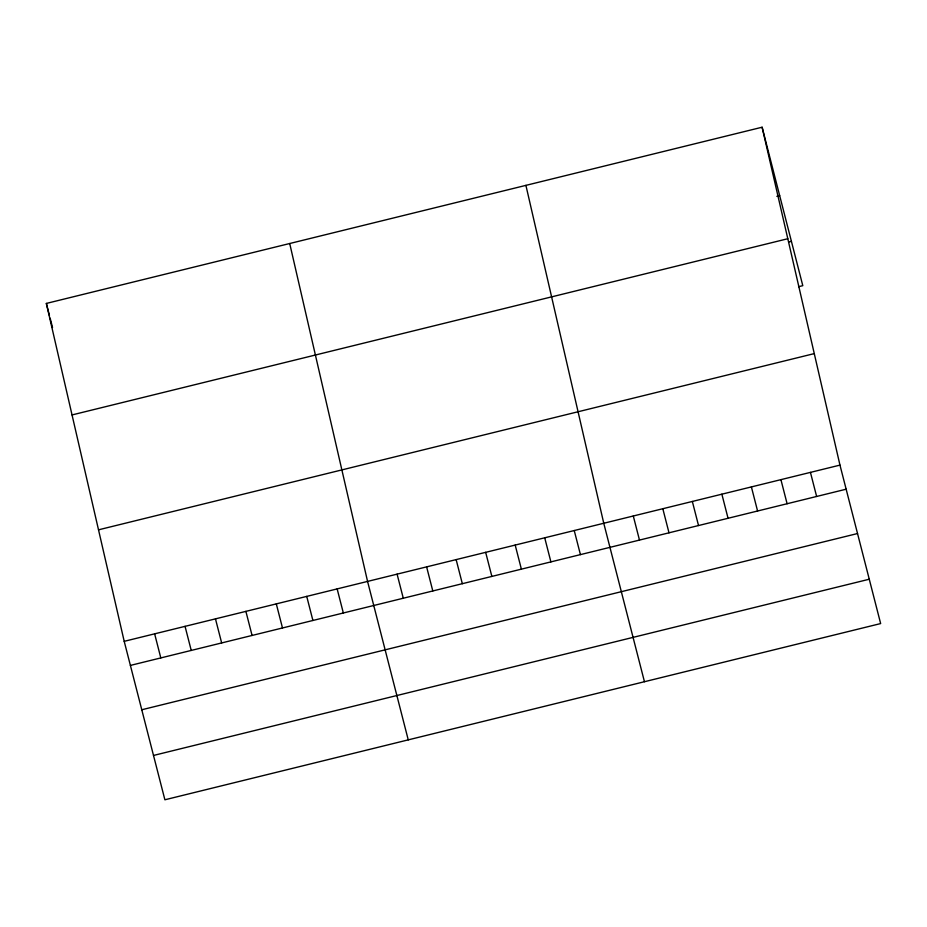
<?xml version="1.0" encoding="UTF-8"?>
<svg xmlns="http://www.w3.org/2000/svg" width="927" height="927" viewBox="0 0 927 927"><rect width="100%" height="100%" fill="white"/><g stroke="black" fill="none" stroke-linecap="round" stroke-linejoin="round"><path stroke-width="1.39" d="M762.11 127.219L839.966 465.111L880.65 623.57L164.89 799.781L124.206 641.333L46.35 303.43L762.11 127.219L802.794 285.667L798.576 286.71M776.861 196.339L779.677 195.643M72.039 414.937L787.799 238.726M788.587 242.017L791.403 241.333M98.517 529.827L814.277 353.604M124.206 641.333L839.966 465.111M130.394 665.412L846.154 489.201M141.785 709.758L857.533 533.535M153.511 755.447L869.259 579.224M810.441 472.376L816.629 496.466M780.916 479.653L787.104 503.732M751.391 486.918L757.579 511.009M721.866 494.184L728.054 518.274M692.342 501.461L698.529 525.539M662.817 508.726L669.004 532.816M633.292 515.991L639.479 540.082M644.45 681.716L603.767 523.268L525.91 185.365M574.242 530.534L580.429 554.624M544.717 537.799L550.905 561.889M515.192 545.076L521.38 569.155M485.667 552.341L491.855 576.42M456.142 559.607L462.33 583.697M426.617 566.872L432.805 590.962M397.092 574.149L403.28 598.228M408.251 739.873L367.567 581.414L289.711 243.523M337.15 588.9L343.338 612.99M306.733 596.397L312.909 620.476M276.304 603.883L282.492 627.973M245.887 611.368L252.074 635.458M215.47 618.865L221.657 642.944M185.052 626.351L191.24 650.441M154.635 633.836L160.811 657.927M46.35 303.43L49.444 315.481M50.128 318.158L52.538 327.521"/></g></svg>
